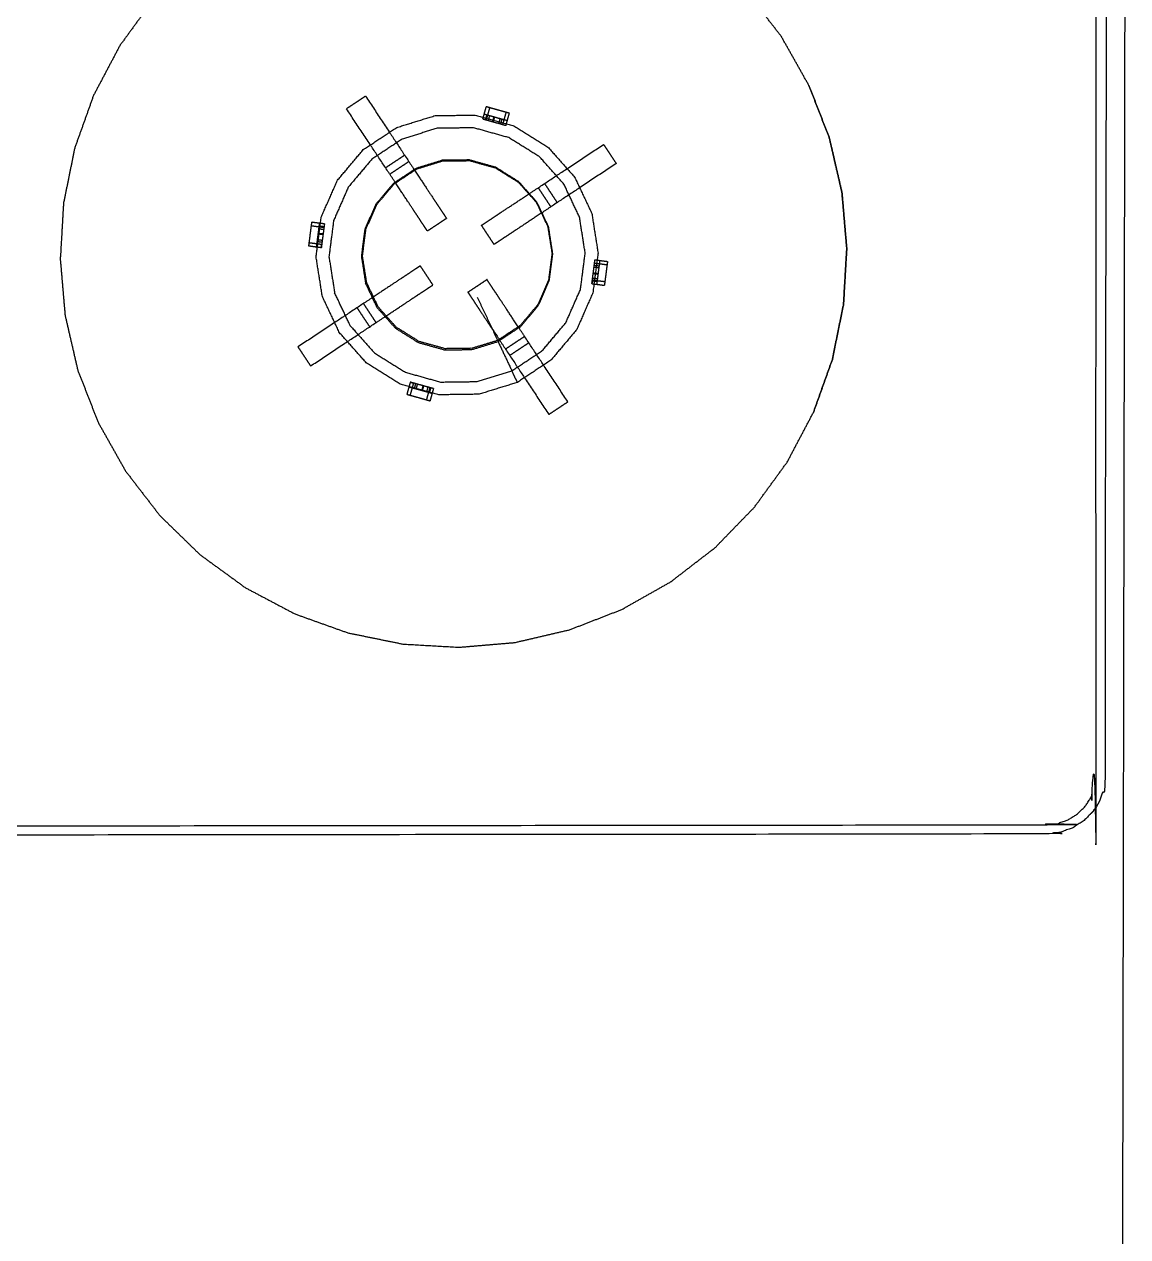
# Model space of a CAD drawing. Header units: millimetres. Extents: x 3429 to 24139, y -631 to 9878.
# Drawn here: x 8327.2 to 8387.1, y 3593.1 to 3658.8 of the extents above; entities that cross this region are included whole.
import ezdxf

# ---------------------------------------------------------------- set-up
doc = ezdxf.new("R2010")
doc.units = ezdxf.units.MM
for name, color, linetype, lineweight in [('multid_gorunus_3', 23, 'Continuous', 13), ('multid_gorunus_4', 15, 'Continuous', 9), ('multid_gorunus_5', 193, 'Continuous', 5), ('multid_gorunus_6', 54, 'Continuous', 0)]:
    doc.layers.add(name, color=color, linetype=linetype, lineweight=lineweight)

# ---------------------------------------------------------------- blocks, each defined once
blk = doc.blocks.new('grup-2')
at = {"layer": 'multid_gorunus_3', "lineweight": -3}
for points in [[(2177.441, 6078.846), (2177.753, 6078.882), (2178.066, 6078.918), (2178.353, 6079.02), (2178.641, 6079.123), (2178.895, 6079.284), (2179.148, 6079.445), (2179.36, 6079.656), (2179.572, 6079.868), (2179.733, 6080.121), (2179.895, 6080.374), (2179.998, 6080.661), (2180.101, 6080.949), (2180.138, 6081.261), (2180.174, 6081.574), (2179.908, 6143.349), (2179.96, 6195.118), (2179.924, 6195.431), (2179.889, 6195.744), (2179.786, 6196.031), (2179.684, 6196.318), (2179.523, 6196.572), (2179.361, 6196.826), (2179.15, 6197.038), (2178.939, 6197.249), (2178.685, 6197.411), (2178.432, 6197.573), (2178.145, 6197.676), (2177.858, 6197.779), (2177.545, 6197.815), (2177.233, 6197.852), (2142.963, 6197.886), (2108.694, 6197.92), (2108.381, 6197.885), (2108.068, 6197.849), (2107.781, 6197.746), (2107.494, 6197.644), (2107.24, 6197.483), (2106.986, 6197.322), (2106.774, 6197.11), (2106.563, 6196.899), (2106.401, 6196.646), (2106.24, 6196.392), (2106.136, 6196.105), (2106.033, 6195.818), (2105.997, 6195.505), (2105.96, 6195.193), (2106.246, 6153.417), (2106.174, 6081.648), (2106.21, 6081.335), (2106.246, 6081.023), (2106.348, 6080.735), (2106.451, 6080.448), (2106.612, 6080.194), (2106.773, 6079.941), (2106.984, 6079.729), (2107.196, 6079.517), (2107.449, 6079.355), (2107.702, 6079.194), (2107.989, 6079.091), (2108.277, 6078.988), (2108.589, 6078.951), (2108.902, 6078.915), (2143.171, 6078.88), (2177.441, 6078.846)], [(2177.441, 6078.846), (2177.753, 6078.882), (2178.066, 6078.918), (2178.353, 6079.02), (2178.641, 6079.123), (2178.895, 6079.284), (2179.148, 6079.445), (2179.36, 6079.656), (2179.572, 6079.868), (2179.733, 6080.121), (2179.895, 6080.374), (2179.998, 6080.661), (2180.101, 6080.949), (2180.138, 6081.261), (2180.174, 6081.574), (2179.908, 6143.349), (2179.96, 6195.118), (2179.924, 6195.431), (2179.889, 6195.744), (2179.786, 6196.031), (2179.684, 6196.318), (2179.523, 6196.572), (2179.361, 6196.826), (2179.15, 6197.038), (2178.939, 6197.249), (2178.685, 6197.411), (2178.432, 6197.573), (2178.145, 6197.676), (2177.858, 6197.779), (2177.545, 6197.815), (2177.233, 6197.852), (2142.963, 6197.886), (2108.694, 6197.92), (2108.381, 6197.885), (2108.068, 6197.849), (2107.781, 6197.746), (2107.494, 6197.644), (2107.24, 6197.483), (2106.986, 6197.322), (2106.774, 6197.11), (2106.563, 6196.899), (2106.401, 6196.646), (2106.24, 6196.392), (2106.136, 6196.105), (2106.033, 6195.818), (2105.997, 6195.505), (2105.96, 6195.193), (2106.246, 6153.417), (2106.174, 6081.648), (2106.21, 6081.335), (2106.246, 6081.023), (2106.348, 6080.735), (2106.451, 6080.448), (2106.612, 6080.194), (2106.773, 6079.941), (2106.984, 6079.729), (2107.196, 6079.517), (2107.449, 6079.355), (2107.702, 6079.194), (2107.989, 6079.091), (2108.277, 6078.988), (2108.589, 6078.951), (2108.902, 6078.915), (2143.171, 6078.88), (2177.441, 6078.846)], [(2178.182, 6078.431), (2177.812, 6078.388), (2177.442, 6078.346), (2143.171, 6078.38), (2108.899, 6078.415), (2108.529, 6078.458), (2108.16, 6078.501), (2107.82, 6078.623), (2107.481, 6078.745), (2107.181, 6078.936), (2106.881, 6079.127), (2106.632, 6079.377), (2106.382, 6079.627), (2106.191, 6079.927), (2106.001, 6080.227), (2105.88, 6080.567), (2105.759, 6080.907), (2105.716, 6081.277), (2105.674, 6081.647), (2105.746, 6153.418), (2105.46, 6195.195), (2105.503, 6195.565), (2105.546, 6195.935), (2105.668, 6196.274), (2105.79, 6196.614), (2105.981, 6196.913), (2106.172, 6197.213), (2106.422, 6197.463), (2106.673, 6197.713), (2106.973, 6197.903), (2107.273, 6198.093), (2107.612, 6198.215), (2107.952, 6198.336), (2108.322, 6198.378), (2108.692, 6198.42), (2142.964, 6198.386), (2177.235, 6198.352), (2177.605, 6198.309), (2177.975, 6198.266), (2178.314, 6198.144), (2178.654, 6198.022), (2178.953, 6197.831), (2179.253, 6197.64), (2179.503, 6197.39), (2179.753, 6197.139), (2179.943, 6196.839), (2180.133, 6196.539), (2180.255, 6196.2), (2180.376, 6195.86), (2180.418, 6195.49), (2180.46, 6195.12), (2180.408, 6143.348), (2180.674, 6081.571), (2180.631, 6081.201), (2180.588, 6080.832), (2180.466, 6080.492), (2180.344, 6080.153), (2180.153, 6079.853), (2179.962, 6079.553), (2179.712, 6079.304), (2179.462, 6079.054), (2179.162, 6078.863), (2178.862, 6078.673), (2178.522, 6078.552), (2178.182, 6078.431)], [(2178.182, 6078.431), (2177.812, 6078.388), (2177.442, 6078.346), (2143.171, 6078.38), (2108.899, 6078.415), (2108.529, 6078.458), (2108.16, 6078.501), (2107.82, 6078.623), (2107.481, 6078.745), (2107.181, 6078.936), (2106.881, 6079.127), (2106.632, 6079.377), (2106.382, 6079.627), (2106.191, 6079.927), (2106.001, 6080.227), (2105.88, 6080.567), (2105.759, 6080.907), (2105.716, 6081.277), (2105.674, 6081.647), (2105.746, 6153.418), (2105.46, 6195.195), (2105.503, 6195.565), (2105.546, 6195.935), (2105.668, 6196.274), (2105.79, 6196.614), (2105.981, 6196.913), (2106.172, 6197.213), (2106.422, 6197.463), (2106.673, 6197.713), (2106.973, 6197.903), (2107.273, 6198.093), (2107.612, 6198.215), (2107.952, 6198.336), (2108.322, 6198.378), (2108.692, 6198.42), (2142.964, 6198.386), (2177.235, 6198.352), (2177.605, 6198.309), (2177.975, 6198.266), (2178.314, 6198.144), (2178.654, 6198.022), (2178.953, 6197.831), (2179.253, 6197.64), (2179.503, 6197.39), (2179.753, 6197.139), (2179.943, 6196.839), (2180.133, 6196.539), (2180.255, 6196.2), (2180.376, 6195.86), (2180.418, 6195.49), (2180.46, 6195.12), (2180.408, 6143.348), (2180.674, 6081.571), (2180.631, 6081.201), (2180.588, 6080.832), (2180.466, 6080.492), (2180.344, 6080.153), (2180.153, 6079.853), (2179.962, 6079.553), (2179.712, 6079.304), (2179.462, 6079.054), (2179.162, 6078.863), (2178.862, 6078.673), (2178.522, 6078.552), (2178.182, 6078.431)]]:
    blk.add_open_spline(points, degree=2, knots=[-16, -16, -16, -15, -15, -14, -14, -13, -13, -12, -12, -11, -11, -10, -10, -9, -9, -8, -8, -7, -7, -6, -6, -5, -5, -4, -4, -3, -3, -2, -2, -1, -1, 0, 0, 1, 1, 2, 2, 3, 3, 4, 4, 5, 5, 6, 6, 7, 7, 8, 8, 9, 9, 10, 10, 11, 11, 12, 12, 13, 13, 14, 14, 15, 15, 16, 16, 16], dxfattribs=at)
at = {"layer": 'multid_gorunus_4', "lineweight": -3}
blk.add_lwpolyline([(2104.486, 6217.191), (2105.059, 5896.203)], dxfattribs=at)
for points, knots in [([(2129.763, 6127.952), (2129.763, 6127.952), (2129.763, 6127.953), (2131.108, 6128.664), (2132.453, 6129.375), (2133.885, 6129.886), (2135.318, 6130.398), (2136.808, 6130.702), (2138.299, 6131.005), (2139.818, 6131.092), (2141.337, 6131.18), (2142.852, 6131.051), (2144.368, 6130.922), (2145.85, 6130.578), (2147.332, 6130.234), (2148.75, 6129.683), (2150.168, 6129.133), (2151.493, 6128.385), (2152.817, 6127.637), (2154.023, 6126.709), (2155.229, 6125.782), (2156.289, 6124.691), (2157.349, 6123.6), (2158.245, 6122.371), (2159.14, 6121.141), (2159.85, 6119.795), (2160.561, 6118.45), (2161.073, 6117.018), (2161.586, 6115.586), (2161.888, 6114.095), (2162.191, 6112.604), (2162.279, 6111.085), (2162.367, 6109.567), (2162.238, 6108.051), (2162.108, 6106.535), (2161.765, 6105.053), (2161.422, 6103.571), (2160.87, 6102.154), (2160.318, 6100.736), (2159.572, 6099.411), (2158.825, 6098.085), (2157.896, 6096.88), (2156.968, 6095.675), (2155.878, 6094.614), (2154.788, 6093.553), (2153.557, 6092.658), (2152.327, 6091.764), (2150.982, 6091.053), (2149.637, 6090.342), (2148.205, 6089.83), (2146.772, 6089.319), (2145.281, 6089.015), (2143.791, 6088.711), (2142.272, 6088.624), (2140.753, 6088.537), (2139.238, 6088.666), (2137.722, 6088.794), (2136.24, 6089.139), (2134.758, 6089.483), (2133.34, 6090.033), (2131.922, 6090.584), (2130.597, 6091.332), (2129.273, 6092.079), (2128.067, 6093.007), (2126.861, 6093.935), (2125.801, 6095.026), (2124.74, 6096.116), (2123.845, 6097.346), (2122.95, 6098.576), (2122.24, 6099.921), (2121.529, 6101.266), (2121.017, 6102.699), (2120.504, 6104.131), (2120.202, 6105.622), (2119.899, 6107.113), (2119.811, 6108.631), (2119.723, 6110.15), (2119.852, 6111.666), (2119.982, 6113.181), (2120.325, 6114.663), (2120.668, 6116.145), (2121.22, 6117.563), (2121.772, 6118.981), (2122.518, 6120.306), (2123.265, 6121.631), (2124.194, 6122.836), (2125.122, 6124.041), (2126.212, 6125.102), (2127.302, 6126.164), (2128.533, 6127.058), (2129.763, 6127.953)], [7.999876, 7.999876, 7.999876, 8, 8, 9, 9, 10, 10, 11, 11, 12, 12, 13, 13, 14, 14, 15, 15, 16, 16, 17, 17, 18, 18, 19, 19, 20, 20, 21, 21, 22, 22, 23, 23, 24, 24, 25, 25, 26, 26, 27, 27, 28, 28, 29, 29, 30, 30, 31, 31, 32, 32, 33, 33, 34, 34, 35, 35, 36, 36, 37, 37, 38, 38, 39, 39, 40, 40, 41, 41, 42, 42, 43, 43, 44, 44, 45, 45, 46, 46, 47, 47, 48, 48, 49, 49, 50, 50, 51, 51, 52, 52, 52]), ([(2129.763, 6127.952), (2129.763, 6127.952), (2129.763, 6127.953), (2131.108, 6128.664), (2132.453, 6129.375), (2133.885, 6129.886), (2135.318, 6130.398), (2136.808, 6130.702), (2138.299, 6131.005), (2139.818, 6131.092), (2141.337, 6131.18), (2142.852, 6131.051), (2144.368, 6130.922), (2145.85, 6130.578), (2147.332, 6130.234), (2148.75, 6129.683), (2150.168, 6129.133), (2151.493, 6128.385), (2152.817, 6127.637), (2154.023, 6126.709), (2155.229, 6125.782), (2156.289, 6124.691), (2157.349, 6123.6), (2158.245, 6122.371), (2159.14, 6121.141), (2159.85, 6119.795), (2160.561, 6118.45), (2161.073, 6117.018), (2161.586, 6115.586), (2161.888, 6114.095), (2162.191, 6112.604), (2162.279, 6111.085), (2162.367, 6109.567), (2162.238, 6108.051), (2162.108, 6106.535), (2161.765, 6105.053), (2161.422, 6103.571), (2160.87, 6102.154), (2160.318, 6100.736), (2159.572, 6099.411), (2158.825, 6098.085), (2157.896, 6096.88), (2156.968, 6095.675), (2155.878, 6094.614), (2154.788, 6093.553), (2153.557, 6092.658), (2152.327, 6091.764), (2150.982, 6091.053), (2149.637, 6090.342), (2148.205, 6089.83), (2146.772, 6089.319), (2145.281, 6089.015), (2143.791, 6088.711), (2142.272, 6088.624), (2140.753, 6088.537), (2139.238, 6088.666), (2137.722, 6088.794), (2136.24, 6089.139), (2134.758, 6089.483), (2133.34, 6090.033), (2131.922, 6090.584), (2130.597, 6091.332), (2129.273, 6092.079), (2128.067, 6093.007), (2126.861, 6093.935), (2125.801, 6095.026), (2124.74, 6096.116), (2123.845, 6097.346), (2122.95, 6098.576), (2122.24, 6099.921), (2121.529, 6101.266), (2121.017, 6102.699), (2120.504, 6104.131), (2120.202, 6105.622), (2119.899, 6107.113), (2119.811, 6108.631), (2119.723, 6110.15), (2119.852, 6111.666), (2119.982, 6113.181), (2120.325, 6114.663), (2120.668, 6116.145), (2121.22, 6117.563), (2121.772, 6118.981), (2122.518, 6120.306), (2123.265, 6121.631), (2124.194, 6122.836), (2125.122, 6124.041), (2126.212, 6125.102), (2127.302, 6126.164), (2128.533, 6127.058), (2129.763, 6127.953)], [7.999876, 7.999876, 7.999876, 8, 8, 9, 9, 10, 10, 11, 11, 12, 12, 13, 13, 14, 14, 15, 15, 16, 16, 17, 17, 18, 18, 19, 19, 20, 20, 21, 21, 22, 22, 23, 23, 24, 24, 25, 25, 26, 26, 27, 27, 28, 28, 29, 29, 30, 30, 31, 31, 32, 32, 33, 33, 34, 34, 35, 35, 36, 36, 37, 37, 38, 38, 39, 39, 40, 40, 41, 41, 42, 42, 43, 43, 44, 44, 45, 45, 46, 46, 47, 47, 48, 48, 49, 49, 50, 50, 51, 51, 52, 52, 52]), ([(2121.772, 6118.981), (2121.22, 6117.563), (2120.668, 6116.145), (2120.325, 6114.663), (2119.982, 6113.181), (2119.852, 6111.666), (2119.723, 6110.15), (2119.811, 6108.631), (2119.899, 6107.113), (2120.202, 6105.622), (2120.504, 6104.131), (2121.017, 6102.699), (2121.529, 6101.266)], [61, 61, 61, 62, 62, 63, 63, 64, 64, 65, 65, 66, 66, 67, 67, 67]), ([(2121.772, 6118.981), (2121.22, 6117.563), (2120.668, 6116.145), (2120.325, 6114.663), (2119.982, 6113.181), (2119.852, 6111.666), (2119.723, 6110.15), (2119.811, 6108.631), (2119.899, 6107.113), (2120.202, 6105.622), (2120.504, 6104.131), (2121.017, 6102.699), (2121.529, 6101.266)], [61, 61, 61, 62, 62, 63, 63, 64, 64, 65, 65, 66, 66, 67, 67, 67])]:
    blk.add_open_spline(points, degree=2, knots=knots, dxfattribs=at)
at = {"layer": 'multid_gorunus_5', "lineweight": -3}
for points, knots in [([(2145.816, 6118.411), (2145.171, 6117.437), (2144.527, 6116.463), (2143.997, 6115.663), (2143.468, 6114.864), (2143.199, 6114.459), (2142.931, 6114.054), (2142.703, 6113.709), (2142.475, 6113.364), (2142.287, 6113.081), (2142.099, 6112.797), (2141.953, 6112.576), (2141.806, 6112.355), (2141.701, 6112.196), (2141.596, 6112.038), (2141.533, 6111.943), (2141.47, 6111.847), (2141.449, 6111.816), (2141.428, 6111.784)], [8, 8, 8, 9, 9, 10, 10, 11, 11, 12, 12, 13, 13, 14, 14, 15, 15, 16, 16, 17, 17, 17]), ([(2145.816, 6118.411), (2145.171, 6117.437), (2144.527, 6116.463), (2143.997, 6115.663), (2143.468, 6114.864), (2143.199, 6114.459), (2142.931, 6114.054), (2142.703, 6113.709), (2142.475, 6113.364), (2142.287, 6113.081), (2142.099, 6112.797), (2141.953, 6112.576), (2141.806, 6112.355), (2141.701, 6112.196), (2141.596, 6112.038), (2141.533, 6111.943), (2141.47, 6111.847), (2141.449, 6111.816), (2141.428, 6111.784)], [8, 8, 8, 9, 9, 10, 10, 11, 11, 12, 12, 13, 13, 14, 14, 15, 15, 16, 16, 17, 17, 17]), ([(2146.851, 6117.726), (2146.592, 6117.897), (2146.333, 6118.068), (2146.075, 6118.239), (2145.816, 6118.411)], [0, 0, 0, 1, 1, 2, 2, 2]), ([(2146.851, 6117.726), (2146.592, 6117.897), (2146.333, 6118.068), (2146.075, 6118.239), (2145.816, 6118.411)], [0, 0, 0, 1, 1, 2, 2, 2]), ([(2138.014, 6117.48), (2138.156, 6117.52), (2138.299, 6117.56), (2138.517, 6117.621), (2138.735, 6117.681), (2138.926, 6117.735), (2139.118, 6117.788), (2139.194, 6117.809), (2139.269, 6117.83)], [25, 25, 25, 26, 26, 27, 27, 28, 28, 29, 29, 29]), ([(2138.014, 6117.48), (2138.156, 6117.52), (2138.299, 6117.56), (2138.517, 6117.621), (2138.735, 6117.681), (2138.926, 6117.735), (2139.118, 6117.788), (2139.194, 6117.809), (2139.269, 6117.83)], [25, 25, 25, 26, 26, 27, 27, 28, 28, 29, 29, 29]), ([(2139.453, 6117.172), (2139.377, 6117.151), (2139.302, 6117.129), (2139.11, 6117.076), (2138.918, 6117.023), (2138.7, 6116.962), (2138.482, 6116.901), (2138.34, 6116.861), (2138.198, 6116.822), (2138.163, 6116.947), (2138.128, 6117.073), (2138.071, 6117.277), (2138.014, 6117.48)], [-2, -2, -2, -1, -1, 0, 0, 1, 1, 2, 2, 3, 3, 4, 4, 4]), ([(2139.453, 6117.172), (2139.377, 6117.151), (2139.302, 6117.129), (2139.11, 6117.076), (2138.918, 6117.023), (2138.7, 6116.962), (2138.482, 6116.901), (2138.34, 6116.861), (2138.198, 6116.822), (2138.163, 6116.947), (2138.128, 6117.073), (2138.071, 6117.277), (2138.014, 6117.48)], [-2, -2, -2, -1, -1, 0, 0, 1, 1, 2, 2, 3, 3, 4, 4, 4]), ([(2138.199, 6117.532), (2138.256, 6117.328), (2138.312, 6117.124), (2138.347, 6116.999), (2138.382, 6116.873)], [34, 34, 34, 35, 35, 36, 36, 36]), ([(2138.199, 6117.532), (2138.256, 6117.328), (2138.312, 6117.124), (2138.347, 6116.999), (2138.382, 6116.873)], [34, 34, 34, 35, 35, 36, 36, 36]), ([(2139.257, 6117.117), (2139.222, 6117.242), (2139.187, 6117.368), (2139.13, 6117.572), (2139.073, 6117.776)], [0, 0, 0, 1, 1, 2, 2, 2]), ([(2139.257, 6117.117), (2139.222, 6117.242), (2139.187, 6117.368), (2139.13, 6117.572), (2139.073, 6117.776)], [0, 0, 0, 1, 1, 2, 2, 2]), ([(2139.453, 6117.172), (2139.418, 6117.297), (2139.383, 6117.423), (2139.326, 6117.627), (2139.269, 6117.83)], [0, 0, 0, 1, 1, 2, 2, 2]), ([(2139.453, 6117.172), (2139.418, 6117.297), (2139.383, 6117.423), (2139.326, 6117.627), (2139.269, 6117.83)], [0, 0, 0, 1, 1, 2, 2, 2]), ([(2142.463, 6111.099), (2142.484, 6111.131), (2142.505, 6111.163), (2142.568, 6111.258), (2142.631, 6111.353), (2142.736, 6111.511), (2142.841, 6111.67), (2142.987, 6111.891), (2143.134, 6112.112), (2143.321, 6112.396), (2143.509, 6112.679), (2143.737, 6113.024), (2143.966, 6113.369), (2144.234, 6113.774), (2144.502, 6114.179), (2145.032, 6114.978), (2145.561, 6115.778), (2146.206, 6116.752), (2146.851, 6117.726)], [2, 2, 2, 3, 3, 4, 4, 5, 5, 6, 6, 7, 7, 8, 8, 9, 9, 10, 10, 11, 11, 11]), ([(2142.463, 6111.099), (2142.484, 6111.131), (2142.505, 6111.163), (2142.568, 6111.258), (2142.631, 6111.353), (2142.736, 6111.511), (2142.841, 6111.67), (2142.987, 6111.891), (2143.134, 6112.112), (2143.321, 6112.396), (2143.509, 6112.679), (2143.737, 6113.024), (2143.966, 6113.369), (2144.234, 6113.774), (2144.502, 6114.179), (2145.032, 6114.978), (2145.561, 6115.778), (2146.206, 6116.752), (2146.851, 6117.726)], [2, 2, 2, 3, 3, 4, 4, 5, 5, 6, 6, 7, 7, 8, 8, 9, 9, 10, 10, 11, 11, 11]), ([(2138.128, 6117.073), (2138.27, 6117.112), (2138.412, 6117.152), (2138.63, 6117.213), (2138.848, 6117.274), (2139.04, 6117.327), (2139.232, 6117.38), (2139.307, 6117.402), (2139.383, 6117.423)], [0, 0, 0, 1, 1, 2, 2, 3, 3, 4, 4, 4]), ([(2138.128, 6117.073), (2138.27, 6117.112), (2138.412, 6117.152), (2138.63, 6117.213), (2138.848, 6117.274), (2139.04, 6117.327), (2139.232, 6117.38), (2139.307, 6117.402), (2139.383, 6117.423)], [0, 0, 0, 1, 1, 2, 2, 3, 3, 4, 4, 4]), ([(2132.907, 6115.79), (2132.735, 6115.531), (2132.564, 6115.272), (2132.393, 6115.014), (2132.222, 6114.755)], [0, 0, 0, 1, 1, 2, 2, 2]), ([(2132.907, 6115.79), (2132.735, 6115.531), (2132.564, 6115.272), (2132.393, 6115.014), (2132.222, 6114.755)], [0, 0, 0, 1, 1, 2, 2, 2]), ([(2139.533, 6111.402), (2139.502, 6111.423), (2139.47, 6111.444), (2139.375, 6111.507), (2139.279, 6111.57), (2139.121, 6111.675), (2138.962, 6111.78), (2138.741, 6111.926), (2138.52, 6112.073), (2138.237, 6112.26), (2137.953, 6112.448), (2137.609, 6112.676), (2137.264, 6112.904), (2136.859, 6113.173), (2136.453, 6113.441), (2135.654, 6113.971), (2134.854, 6114.5), (2133.88, 6115.145), (2132.907, 6115.79)], [2, 2, 2, 3, 3, 4, 4, 5, 5, 6, 6, 7, 7, 8, 8, 9, 9, 10, 10, 11, 11, 11]), ([(2139.533, 6111.402), (2139.502, 6111.423), (2139.47, 6111.444), (2139.375, 6111.507), (2139.279, 6111.57), (2139.121, 6111.675), (2138.962, 6111.78), (2138.741, 6111.926), (2138.52, 6112.073), (2138.237, 6112.26), (2137.953, 6112.448), (2137.609, 6112.676), (2137.264, 6112.904), (2136.859, 6113.173), (2136.453, 6113.441), (2135.654, 6113.971), (2134.854, 6114.5), (2133.88, 6115.145), (2132.907, 6115.79)], [2, 2, 2, 3, 3, 4, 4, 5, 5, 6, 6, 7, 7, 8, 8, 9, 9, 10, 10, 11, 11, 11]), ([(2144.502, 6114.179), (2144.244, 6114.35), (2143.985, 6114.521), (2143.726, 6114.693), (2143.468, 6114.864)], [0, 0, 0, 1, 1, 2, 2, 2]), ([(2144.502, 6114.179), (2144.244, 6114.35), (2143.985, 6114.521), (2143.726, 6114.693), (2143.468, 6114.864)], [0, 0, 0, 1, 1, 2, 2, 2]), ([(2144.731, 6114.525), (2144.473, 6114.696), (2144.214, 6114.867), (2143.955, 6115.039), (2143.697, 6115.21)], [0, 0, 0, 1, 1, 2, 2, 2]), ([(2144.731, 6114.525), (2144.473, 6114.696), (2144.214, 6114.867), (2143.955, 6115.039), (2143.697, 6115.21)], [0, 0, 0, 1, 1, 2, 2, 2]), ([(2132.222, 6114.755), (2133.196, 6114.11), (2134.169, 6113.465), (2134.969, 6112.936), (2135.768, 6112.407), (2136.174, 6112.138), (2136.579, 6111.87), (2136.924, 6111.642), (2137.268, 6111.413), (2137.552, 6111.226), (2137.835, 6111.038), (2138.056, 6110.892), (2138.278, 6110.745), (2138.436, 6110.64), (2138.594, 6110.535), (2138.69, 6110.472), (2138.785, 6110.409), (2138.817, 6110.388), (2138.848, 6110.367)], [8, 8, 8, 9, 9, 10, 10, 11, 11, 12, 12, 13, 13, 14, 14, 15, 15, 16, 16, 17, 17, 17]), ([(2132.222, 6114.755), (2133.196, 6114.11), (2134.169, 6113.465), (2134.969, 6112.936), (2135.768, 6112.407), (2136.174, 6112.138), (2136.579, 6111.87), (2136.924, 6111.642), (2137.268, 6111.413), (2137.552, 6111.226), (2137.835, 6111.038), (2138.056, 6110.892), (2138.278, 6110.745), (2138.436, 6110.64), (2138.594, 6110.535), (2138.69, 6110.472), (2138.785, 6110.409), (2138.817, 6110.388), (2138.848, 6110.367)], [8, 8, 8, 9, 9, 10, 10, 11, 11, 12, 12, 13, 13, 14, 14, 15, 15, 16, 16, 17, 17, 17]), ([(2136.108, 6113.67), (2135.936, 6113.411), (2135.765, 6113.153), (2135.594, 6112.894), (2135.423, 6112.636)], [0, 0, 0, 1, 1, 2, 2, 2]), ([(2136.108, 6113.67), (2135.936, 6113.411), (2135.765, 6113.153), (2135.594, 6112.894), (2135.423, 6112.636)], [0, 0, 0, 1, 1, 2, 2, 2]), ([(2136.453, 6113.441), (2136.282, 6113.182), (2136.111, 6112.924), (2135.94, 6112.665), (2135.768, 6112.407)], [0, 0, 0, 1, 1, 2, 2, 2]), ([(2136.453, 6113.441), (2136.282, 6113.182), (2136.111, 6112.924), (2135.94, 6112.665), (2135.768, 6112.407)], [0, 0, 0, 1, 1, 2, 2, 2]), ([(2142.463, 6111.099), (2142.204, 6111.27), (2141.946, 6111.441), (2141.687, 6111.613), (2141.428, 6111.784)], [0, 0, 0, 1, 1, 2, 2, 2]), ([(2142.463, 6111.099), (2142.204, 6111.27), (2141.946, 6111.441), (2141.687, 6111.613), (2141.428, 6111.784)], [0, 0, 0, 1, 1, 2, 2, 2]), ([(2148.045, 6111.482), (2148.174, 6111.499), (2148.304, 6111.516), (2148.513, 6111.543), (2148.723, 6111.57)], [0, 0, 0, 1, 1, 2, 2, 2]), ([(2148.045, 6111.482), (2148.174, 6111.499), (2148.304, 6111.516), (2148.513, 6111.543), (2148.723, 6111.57)], [0, 0, 0, 1, 1, 2, 2, 2]), ([(2148.891, 6110.278), (2148.872, 6110.425), (2148.853, 6110.571), (2148.824, 6110.796), (2148.795, 6111.02), (2148.769, 6111.217), (2148.744, 6111.415), (2148.733, 6111.493), (2148.723, 6111.57)], [25, 25, 25, 26, 26, 27, 27, 28, 28, 29, 29, 29]), ([(2148.891, 6110.278), (2148.872, 6110.425), (2148.853, 6110.571), (2148.824, 6110.796), (2148.795, 6111.02), (2148.769, 6111.217), (2148.744, 6111.415), (2148.733, 6111.493), (2148.723, 6111.57)], [25, 25, 25, 26, 26, 27, 27, 28, 28, 29, 29, 29]), ([(2139.533, 6111.402), (2139.362, 6111.143), (2139.191, 6110.884), (2139.02, 6110.626), (2138.848, 6110.367)], [0, 0, 0, 1, 1, 2, 2, 2]), ([(2139.533, 6111.402), (2139.362, 6111.143), (2139.191, 6110.884), (2139.02, 6110.626), (2138.848, 6110.367)], [0, 0, 0, 1, 1, 2, 2, 2]), ([(2148.045, 6111.482), (2148.055, 6111.404), (2148.065, 6111.326), (2148.091, 6111.129), (2148.117, 6110.932), (2148.146, 6110.707), (2148.175, 6110.483), (2148.194, 6110.337), (2148.213, 6110.19), (2148.342, 6110.207), (2148.472, 6110.224), (2148.681, 6110.251), (2148.891, 6110.278)], [-2, -2, -2, -1, -1, 0, 0, 1, 1, 2, 2, 3, 3, 4, 4, 4]), ([(2148.045, 6111.482), (2148.055, 6111.404), (2148.065, 6111.326), (2148.091, 6111.129), (2148.117, 6110.932), (2148.146, 6110.707), (2148.175, 6110.483), (2148.194, 6110.337), (2148.213, 6110.19), (2148.342, 6110.207), (2148.472, 6110.224), (2148.681, 6110.251), (2148.891, 6110.278)], [-2, -2, -2, -1, -1, 0, 0, 1, 1, 2, 2, 3, 3, 4, 4, 4]), ([(2148.071, 6111.28), (2148.201, 6111.297), (2148.33, 6111.314), (2148.54, 6111.341), (2148.75, 6111.368)], [0, 0, 0, 1, 1, 2, 2, 2]), ([(2148.071, 6111.28), (2148.201, 6111.297), (2148.33, 6111.314), (2148.54, 6111.341), (2148.75, 6111.368)], [0, 0, 0, 1, 1, 2, 2, 2]), ([(2148.472, 6110.224), (2148.452, 6110.37), (2148.433, 6110.517), (2148.404, 6110.741), (2148.375, 6110.965), (2148.349, 6111.163), (2148.324, 6111.36), (2148.314, 6111.438), (2148.304, 6111.516)], [0, 0, 0, 1, 1, 2, 2, 3, 3, 4, 4, 4]), ([(2148.472, 6110.224), (2148.452, 6110.37), (2148.433, 6110.517), (2148.404, 6110.741), (2148.375, 6110.965), (2148.349, 6111.163), (2148.324, 6111.36), (2148.314, 6111.438), (2148.304, 6111.516)], [0, 0, 0, 1, 1, 2, 2, 3, 3, 4, 4, 4]), ([(2148.866, 6110.468), (2148.657, 6110.441), (2148.447, 6110.414), (2148.318, 6110.397), (2148.188, 6110.38)], [34, 34, 34, 35, 35, 36, 36, 36]), ([(2148.866, 6110.468), (2148.657, 6110.441), (2148.447, 6110.414), (2148.318, 6110.397), (2148.188, 6110.38)], [34, 34, 34, 35, 35, 36, 36, 36]), ([(2133.501, 6108.554), (2133.511, 6108.477), (2133.521, 6108.4), (2133.531, 6108.322), (2133.541, 6108.244), (2133.531, 6108.322), (2133.521, 6108.4), (2133.496, 6108.597), (2133.47, 6108.794), (2133.441, 6109.019), (2133.412, 6109.243), (2133.393, 6109.39), (2133.373, 6109.536), (2133.244, 6109.519), (2133.115, 6109.502), (2132.905, 6109.475), (2132.695, 6109.448)], [-3.392285, -3.392285, -3.392285, -3, -3, -2, -2, -1, -1, 0, 0, 1, 1, 2, 2, 3, 3, 4, 4, 4]), ([(2133.501, 6108.554), (2133.511, 6108.477), (2133.521, 6108.4), (2133.531, 6108.322), (2133.541, 6108.244), (2133.531, 6108.322), (2133.521, 6108.4), (2133.496, 6108.597), (2133.47, 6108.794), (2133.441, 6109.019), (2133.412, 6109.243), (2133.393, 6109.39), (2133.373, 6109.536), (2133.244, 6109.519), (2133.115, 6109.502), (2132.905, 6109.475), (2132.695, 6109.448)], [-3.392285, -3.392285, -3.392285, -3, -3, -2, -2, -1, -1, 0, 0, 1, 1, 2, 2, 3, 3, 4, 4, 4]), ([(2132.695, 6109.448), (2132.714, 6109.301), (2132.733, 6109.155), (2132.763, 6108.931), (2132.792, 6108.706), (2132.817, 6108.509), (2132.843, 6108.312), (2132.853, 6108.234), (2132.863, 6108.156)], [25, 25, 25, 26, 26, 27, 27, 28, 28, 29, 29, 29]), ([(2132.695, 6109.448), (2132.714, 6109.301), (2132.733, 6109.155), (2132.763, 6108.931), (2132.792, 6108.706), (2132.817, 6108.509), (2132.843, 6108.312), (2132.853, 6108.234), (2132.863, 6108.156)], [25, 25, 25, 26, 26, 27, 27, 28, 28, 29, 29, 29]), ([(2132.72, 6109.258), (2132.93, 6109.285), (2133.14, 6109.313), (2133.269, 6109.329), (2133.398, 6109.346)], [34, 34, 34, 35, 35, 36, 36, 36]), ([(2132.72, 6109.258), (2132.93, 6109.285), (2133.14, 6109.313), (2133.269, 6109.329), (2133.398, 6109.346)], [34, 34, 34, 35, 35, 36, 36, 36]), ([(2133.115, 6109.502), (2133.134, 6109.356), (2133.153, 6109.21), (2133.182, 6108.985), (2133.211, 6108.761), (2133.237, 6108.563), (2133.263, 6108.366), (2133.273, 6108.288), (2133.283, 6108.21)], [0, 0, 0, 1, 1, 2, 2, 3, 3, 4, 4, 4]), ([(2133.115, 6109.502), (2133.134, 6109.356), (2133.153, 6109.21), (2133.182, 6108.985), (2133.211, 6108.761), (2133.237, 6108.563), (2133.263, 6108.366), (2133.273, 6108.288), (2133.283, 6108.21)], [0, 0, 0, 1, 1, 2, 2, 3, 3, 4, 4, 4]), ([(2142.851, 6109.205), (2142.679, 6108.947), (2142.508, 6108.688), (2142.337, 6108.429), (2142.166, 6108.171)], [0, 0, 0, 1, 1, 2, 2, 2]), ([(2142.851, 6109.205), (2142.679, 6108.947), (2142.508, 6108.688), (2142.337, 6108.429), (2142.166, 6108.171)], [0, 0, 0, 1, 1, 2, 2, 2]), ([(2142.851, 6109.205), (2142.882, 6109.184), (2142.914, 6109.163), (2143.009, 6109.1), (2143.105, 6109.037), (2143.263, 6108.932), (2143.421, 6108.827), (2143.643, 6108.681), (2143.864, 6108.534), (2144.147, 6108.347), (2144.431, 6108.159), (2144.775, 6107.931), (2145.12, 6107.702), (2145.525, 6107.434), (2145.93, 6107.166), (2146.73, 6106.636), (2147.53, 6106.107), (2148.503, 6105.462), (2149.477, 6104.817)], [2, 2, 2, 3, 3, 4, 4, 5, 5, 6, 6, 7, 7, 8, 8, 9, 9, 10, 10, 11, 11, 11]), ([(2142.851, 6109.205), (2142.882, 6109.184), (2142.914, 6109.163), (2143.009, 6109.1), (2143.105, 6109.037), (2143.263, 6108.932), (2143.421, 6108.827), (2143.643, 6108.681), (2143.864, 6108.534), (2144.147, 6108.347), (2144.431, 6108.159), (2144.775, 6107.931), (2145.12, 6107.702), (2145.525, 6107.434), (2145.93, 6107.166), (2146.73, 6106.636), (2147.53, 6106.107), (2148.503, 6105.462), (2149.477, 6104.817)], [2, 2, 2, 3, 3, 4, 4, 5, 5, 6, 6, 7, 7, 8, 8, 9, 9, 10, 10, 11, 11, 11]), ([(2133.515, 6108.446), (2133.386, 6108.429), (2133.257, 6108.412), (2133.047, 6108.385), (2132.837, 6108.358)], [0, 0, 0, 1, 1, 2, 2, 2]), ([(2133.515, 6108.446), (2133.386, 6108.429), (2133.257, 6108.412), (2133.047, 6108.385), (2132.837, 6108.358)], [0, 0, 0, 1, 1, 2, 2, 2]), ([(2133.515, 6108.446), (2133.518, 6108.423), (2133.521, 6108.4), (2133.531, 6108.322), (2133.541, 6108.244), (2133.531, 6108.322), (2133.521, 6108.4), (2133.518, 6108.423), (2133.515, 6108.446)], [42.882837, 42.882837, 42.882837, 43, 43, 44, 44, 45, 45, 45.117162, 45.117162, 45.117162]), ([(2133.515, 6108.446), (2133.518, 6108.423), (2133.521, 6108.4), (2133.531, 6108.322), (2133.541, 6108.244), (2133.531, 6108.322), (2133.521, 6108.4), (2133.518, 6108.423), (2133.515, 6108.446)], [42.882837, 42.882837, 42.882837, 43, 43, 44, 44, 45, 45, 45.117162, 45.117162, 45.117162]), ([(2134.844, 6101.84), (2135.489, 6102.814), (2136.134, 6103.788), (2136.663, 6104.587), (2137.192, 6105.387), (2137.461, 6105.792), (2137.729, 6106.197), (2137.957, 6106.542), (2138.186, 6106.887), (2138.373, 6107.17), (2138.561, 6107.453), (2138.707, 6107.675), (2138.854, 6107.896), (2138.959, 6108.054), (2139.064, 6108.213), (2139.127, 6108.308), (2139.19, 6108.403), (2139.211, 6108.435), (2139.232, 6108.467)], [8, 8, 8, 9, 9, 10, 10, 11, 11, 12, 12, 13, 13, 14, 14, 15, 15, 16, 16, 17, 17, 17]), ([(2134.844, 6101.84), (2135.489, 6102.814), (2136.134, 6103.788), (2136.663, 6104.587), (2137.192, 6105.387), (2137.461, 6105.792), (2137.729, 6106.197), (2137.957, 6106.542), (2138.186, 6106.887), (2138.373, 6107.17), (2138.561, 6107.453), (2138.707, 6107.675), (2138.854, 6107.896), (2138.959, 6108.054), (2139.064, 6108.213), (2139.127, 6108.308), (2139.19, 6108.403), (2139.211, 6108.435), (2139.232, 6108.467)], [8, 8, 8, 9, 9, 10, 10, 11, 11, 12, 12, 13, 13, 14, 14, 15, 15, 16, 16, 17, 17, 17]), ([(2140.266, 6107.782), (2140.008, 6107.953), (2139.749, 6108.124), (2139.49, 6108.296), (2139.232, 6108.467)], [0, 0, 0, 1, 1, 2, 2, 2]), ([(2140.266, 6107.782), (2140.008, 6107.953), (2139.749, 6108.124), (2139.49, 6108.296), (2139.232, 6108.467)], [0, 0, 0, 1, 1, 2, 2, 2]), ([(2133.541, 6108.244), (2133.412, 6108.227), (2133.283, 6108.21), (2133.073, 6108.183), (2132.863, 6108.156)], [0, 0, 0, 1, 1, 2, 2, 2]), ([(2133.541, 6108.244), (2133.412, 6108.227), (2133.283, 6108.21), (2133.073, 6108.183), (2132.863, 6108.156)], [0, 0, 0, 1, 1, 2, 2, 2]), ([(2140.266, 6107.782), (2140.245, 6107.75), (2140.224, 6107.718), (2140.161, 6107.623), (2140.098, 6107.528), (2139.993, 6107.369), (2139.888, 6107.211), (2139.742, 6106.99), (2139.595, 6106.769), (2139.408, 6106.485), (2139.22, 6106.202), (2138.992, 6105.857), (2138.763, 6105.512), (2138.495, 6105.107), (2138.227, 6104.702), (2137.697, 6103.902), (2137.168, 6103.103), (2136.523, 6102.129), (2135.878, 6101.155)], [2, 2, 2, 3, 3, 4, 4, 5, 5, 6, 6, 7, 7, 8, 8, 9, 9, 10, 10, 11, 11, 11]), ([(2140.266, 6107.782), (2140.245, 6107.75), (2140.224, 6107.718), (2140.161, 6107.623), (2140.098, 6107.528), (2139.993, 6107.369), (2139.888, 6107.211), (2139.742, 6106.99), (2139.595, 6106.769), (2139.408, 6106.485), (2139.22, 6106.202), (2138.992, 6105.857), (2138.763, 6105.512), (2138.495, 6105.107), (2138.227, 6104.702), (2137.697, 6103.902), (2137.168, 6103.103), (2136.523, 6102.129), (2135.878, 6101.155)], [2, 2, 2, 3, 3, 4, 4, 5, 5, 6, 6, 7, 7, 8, 8, 9, 9, 10, 10, 11, 11, 11]), ([(2148.792, 6103.783), (2147.818, 6104.428), (2146.845, 6105.072), (2146.045, 6105.602), (2145.246, 6106.131), (2144.84, 6106.4), (2144.435, 6106.668), (2144.09, 6106.896), (2143.746, 6107.124), (2143.462, 6107.312), (2143.179, 6107.5), (2142.958, 6107.646), (2142.736, 6107.793), (2142.578, 6107.898), (2142.42, 6108.003), (2142.324, 6108.066), (2142.229, 6108.129), (2142.197, 6108.15), (2142.166, 6108.171)], [8, 8, 8, 9, 9, 10, 10, 11, 11, 12, 12, 13, 13, 14, 14, 15, 15, 16, 16, 17, 17, 17]), ([(2148.792, 6103.783), (2147.818, 6104.428), (2146.845, 6105.072), (2146.045, 6105.602), (2145.246, 6106.131), (2144.84, 6106.4), (2144.435, 6106.668), (2144.09, 6106.896), (2143.746, 6107.124), (2143.462, 6107.312), (2143.179, 6107.5), (2142.958, 6107.646), (2142.736, 6107.793), (2142.578, 6107.898), (2142.42, 6108.003), (2142.324, 6108.066), (2142.229, 6108.129), (2142.197, 6108.15), (2142.166, 6108.171)], [8, 8, 8, 9, 9, 10, 10, 11, 11, 12, 12, 13, 13, 14, 14, 15, 15, 16, 16, 17, 17, 17]), ([(2145.93, 6107.166), (2145.759, 6106.907), (2145.588, 6106.649), (2145.417, 6106.39), (2145.246, 6106.131)], [0, 0, 0, 1, 1, 2, 2, 2]), ([(2145.93, 6107.166), (2145.759, 6106.907), (2145.588, 6106.649), (2145.417, 6106.39), (2145.246, 6106.131)], [0, 0, 0, 1, 1, 2, 2, 2]), ([(2146.276, 6106.937), (2146.105, 6106.678), (2145.934, 6106.42), (2145.763, 6106.161), (2145.591, 6105.902)], [0, 0, 0, 1, 1, 2, 2, 2]), ([(2146.276, 6106.937), (2146.105, 6106.678), (2145.934, 6106.42), (2145.763, 6106.161), (2145.591, 6105.902)], [0, 0, 0, 1, 1, 2, 2, 2]), ([(2137.998, 6104.356), (2137.739, 6104.527), (2137.481, 6104.698), (2137.222, 6104.87), (2136.963, 6105.041)], [0, 0, 0, 1, 1, 2, 2, 2]), ([(2137.998, 6104.356), (2137.739, 6104.527), (2137.481, 6104.698), (2137.222, 6104.87), (2136.963, 6105.041)], [0, 0, 0, 1, 1, 2, 2, 2]), ([(2138.227, 6104.702), (2137.968, 6104.873), (2137.71, 6105.044), (2137.451, 6105.216), (2137.192, 6105.387)], [0, 0, 0, 1, 1, 2, 2, 2]), ([(2138.227, 6104.702), (2137.968, 6104.873), (2137.71, 6105.044), (2137.451, 6105.216), (2137.192, 6105.387)], [0, 0, 0, 1, 1, 2, 2, 2]), ([(2149.477, 6104.817), (2149.306, 6104.559), (2149.135, 6104.3), (2148.964, 6104.041), (2148.792, 6103.783)], [0, 0, 0, 1, 1, 2, 2, 2]), ([(2149.477, 6104.817), (2149.306, 6104.559), (2149.135, 6104.3), (2148.964, 6104.041), (2148.792, 6103.783)], [0, 0, 0, 1, 1, 2, 2, 2]), ([(2142.134, 6102.554), (2142.209, 6102.576), (2142.285, 6102.597), (2142.477, 6102.65), (2142.668, 6102.704), (2142.886, 6102.764), (2143.104, 6102.825), (2143.247, 6102.865), (2143.389, 6102.904), (2143.424, 6102.779), (2143.459, 6102.653), (2143.516, 6102.45), (2143.572, 6102.246)], [-2, -2, -2, -1, -1, 0, 0, 1, 1, 2, 2, 3, 3, 4, 4, 4]), ([(2142.134, 6102.554), (2142.209, 6102.576), (2142.285, 6102.597), (2142.477, 6102.65), (2142.668, 6102.704), (2142.886, 6102.764), (2143.104, 6102.825), (2143.247, 6102.865), (2143.389, 6102.904), (2143.424, 6102.779), (2143.459, 6102.653), (2143.516, 6102.45), (2143.572, 6102.246)], [-2, -2, -2, -1, -1, 0, 0, 1, 1, 2, 2, 3, 3, 4, 4, 4]), ([(2142.134, 6102.554), (2142.169, 6102.429), (2142.203, 6102.303), (2142.26, 6102.1), (2142.317, 6101.896)], [0, 0, 0, 1, 1, 2, 2, 2]), ([(2142.134, 6102.554), (2142.169, 6102.429), (2142.203, 6102.303), (2142.26, 6102.1), (2142.317, 6101.896)], [0, 0, 0, 1, 1, 2, 2, 2]), ([(2143.459, 6102.653), (2143.316, 6102.614), (2143.174, 6102.574), (2142.956, 6102.513), (2142.738, 6102.452), (2142.547, 6102.399), (2142.355, 6102.346), (2142.279, 6102.325), (2142.203, 6102.303)], [0, 0, 0, 1, 1, 2, 2, 3, 3, 4, 4, 4]), ([(2143.459, 6102.653), (2143.316, 6102.614), (2143.174, 6102.574), (2142.956, 6102.513), (2142.738, 6102.452), (2142.547, 6102.399), (2142.355, 6102.346), (2142.279, 6102.325), (2142.203, 6102.303)], [0, 0, 0, 1, 1, 2, 2, 3, 3, 4, 4, 4]), ([(2142.33, 6102.609), (2142.365, 6102.484), (2142.4, 6102.358), (2142.457, 6102.154), (2142.513, 6101.951)], [0, 0, 0, 1, 1, 2, 2, 2]), ([(2142.33, 6102.609), (2142.365, 6102.484), (2142.4, 6102.358), (2142.457, 6102.154), (2142.513, 6101.951)], [0, 0, 0, 1, 1, 2, 2, 2]), ([(2143.388, 6102.194), (2143.331, 6102.398), (2143.274, 6102.602), (2143.239, 6102.727), (2143.204, 6102.853)], [34, 34, 34, 35, 35, 36, 36, 36]), ([(2143.388, 6102.194), (2143.331, 6102.398), (2143.274, 6102.602), (2143.239, 6102.727), (2143.204, 6102.853)], [34, 34, 34, 35, 35, 36, 36, 36]), ([(2135.878, 6101.155), (2135.62, 6101.326), (2135.361, 6101.498), (2135.103, 6101.669), (2134.844, 6101.84)], [0, 0, 0, 1, 1, 2, 2, 2]), ([(2135.878, 6101.155), (2135.62, 6101.326), (2135.361, 6101.498), (2135.103, 6101.669), (2134.844, 6101.84)], [0, 0, 0, 1, 1, 2, 2, 2]), ([(2143.572, 6102.246), (2143.43, 6102.206), (2143.288, 6102.166), (2143.07, 6102.106), (2142.852, 6102.045), (2142.66, 6101.991), (2142.469, 6101.938), (2142.393, 6101.917), (2142.317, 6101.896)], [25, 25, 25, 26, 26, 27, 27, 28, 28, 29, 29, 29]), ([(2143.572, 6102.246), (2143.43, 6102.206), (2143.288, 6102.166), (2143.07, 6102.106), (2142.852, 6102.045), (2142.66, 6101.991), (2142.469, 6101.938), (2142.393, 6101.917), (2142.317, 6101.896)], [25, 25, 25, 26, 26, 27, 27, 28, 28, 29, 29, 29])]:
    blk.add_open_spline(points, degree=2, knots=knots, dxfattribs=at)
for points in [[(2138.482, 6116.901), (2138.447, 6117.027), (2138.412, 6117.152)], [(2138.482, 6116.901), (2138.447, 6117.027), (2138.412, 6117.152)], [(2138.581, 6116.928), (2138.546, 6117.054), (2138.511, 6117.179)], [(2138.581, 6116.928), (2138.546, 6117.054), (2138.511, 6117.179)], [(2138.884, 6117.013), (2138.849, 6117.139), (2138.814, 6117.264)], [(2138.884, 6117.013), (2138.849, 6117.139), (2138.814, 6117.264)], [(2138.918, 6117.023), (2138.883, 6117.148), (2138.848, 6117.274)], [(2138.918, 6117.023), (2138.883, 6117.148), (2138.848, 6117.274)], [(2139.151, 6117.088), (2139.116, 6117.213), (2139.081, 6117.339)], [(2139.151, 6117.088), (2139.116, 6117.213), (2139.081, 6117.339)], [(2139.302, 6117.129), (2139.267, 6117.255), (2139.232, 6117.38)], [(2139.302, 6117.129), (2139.267, 6117.255), (2139.232, 6117.38)], [(2148.065, 6111.326), (2148.195, 6111.343), (2148.324, 6111.36)], [(2148.065, 6111.326), (2148.195, 6111.343), (2148.324, 6111.36)], [(2148.086, 6111.172), (2148.215, 6111.188), (2148.344, 6111.205)], [(2148.086, 6111.172), (2148.215, 6111.188), (2148.344, 6111.205)], [(2148.117, 6110.932), (2148.246, 6110.949), (2148.375, 6110.965)], [(2148.117, 6110.932), (2148.246, 6110.949), (2148.375, 6110.965)], [(2148.121, 6110.897), (2148.25, 6110.914), (2148.38, 6110.93)], [(2148.121, 6110.897), (2148.25, 6110.914), (2148.38, 6110.93)], [(2148.162, 6110.584), (2148.291, 6110.601), (2148.42, 6110.618)], [(2148.162, 6110.584), (2148.291, 6110.601), (2148.42, 6110.618)], [(2148.175, 6110.483), (2148.304, 6110.5), (2148.433, 6110.517)], [(2148.175, 6110.483), (2148.304, 6110.5), (2148.433, 6110.517)], [(2148.213, 6110.19), (2148.201, 6110.285), (2148.188, 6110.38)], [(2148.213, 6110.19), (2148.201, 6110.285), (2148.188, 6110.38)], [(2148.213, 6110.19), (2148.201, 6110.285), (2148.188, 6110.38)], [(2148.213, 6110.19), (2148.201, 6110.285), (2148.188, 6110.38)], [(2133.412, 6109.243), (2133.282, 6109.226), (2133.153, 6109.21)], [(2133.412, 6109.243), (2133.282, 6109.226), (2133.153, 6109.21)], [(2133.425, 6109.142), (2133.295, 6109.125), (2133.166, 6109.108)], [(2133.425, 6109.142), (2133.295, 6109.125), (2133.166, 6109.108)], [(2133.465, 6108.829), (2133.336, 6108.813), (2133.207, 6108.796)], [(2133.465, 6108.829), (2133.336, 6108.813), (2133.207, 6108.796)], [(2133.47, 6108.794), (2133.341, 6108.778), (2133.211, 6108.761)], [(2133.47, 6108.794), (2133.341, 6108.778), (2133.211, 6108.761)], [(2133.501, 6108.554), (2133.372, 6108.538), (2133.243, 6108.521)], [(2133.501, 6108.554), (2133.372, 6108.538), (2133.243, 6108.521)], [(2133.521, 6108.4), (2133.392, 6108.383), (2133.263, 6108.366)], [(2133.521, 6108.4), (2133.392, 6108.383), (2133.263, 6108.366)], [(2138.644, 6105.171), (2139.193, 6106.332), (2139.743, 6107.493)], [(2138.644, 6105.171), (2139.193, 6106.332), (2139.743, 6107.493)], [(2138.631, 6105.109), (2138.255, 6104.315), (2137.879, 6103.521)], [(2138.631, 6105.109), (2138.255, 6104.315), (2137.879, 6103.521)], [(2137.582, 6102.892), (2137.73, 6103.206), (2137.879, 6103.521)], [(2137.582, 6102.892), (2137.73, 6103.206), (2137.879, 6103.521)], [(2142.285, 6102.597), (2142.32, 6102.471), (2142.355, 6102.346)], [(2142.285, 6102.597), (2142.32, 6102.471), (2142.355, 6102.346)], [(2142.435, 6102.639), (2142.47, 6102.513), (2142.505, 6102.388)], [(2142.435, 6102.639), (2142.47, 6102.513), (2142.505, 6102.388)], [(2142.668, 6102.704), (2142.703, 6102.578), (2142.738, 6102.452)], [(2142.668, 6102.704), (2142.703, 6102.578), (2142.738, 6102.452)], [(2142.702, 6102.713), (2142.737, 6102.588), (2142.772, 6102.462)], [(2142.702, 6102.713), (2142.737, 6102.588), (2142.772, 6102.462)], [(2143.006, 6102.798), (2143.041, 6102.672), (2143.076, 6102.547)], [(2143.006, 6102.798), (2143.041, 6102.672), (2143.076, 6102.547)], [(2143.104, 6102.825), (2143.139, 6102.7), (2143.174, 6102.574)], [(2143.104, 6102.825), (2143.139, 6102.7), (2143.174, 6102.574)], [(2143.389, 6102.904), (2143.297, 6102.879), (2143.204, 6102.853)], [(2143.389, 6102.904), (2143.297, 6102.879), (2143.204, 6102.853)], [(2143.389, 6102.904), (2143.297, 6102.879), (2143.204, 6102.853)], [(2143.389, 6102.904), (2143.297, 6102.879), (2143.204, 6102.853)]]:
    blk.add_open_spline(points, degree=2, dxfattribs=at)
at = {"layer": 'multid_gorunus_6', "lineweight": -3}
for points in [[(2139.868, 6117.381), (2140.955, 6117.366), (2142.043, 6117.352), (2143.083, 6117.031), (2144.122, 6116.71), (2145.029, 6116.11), (2145.936, 6115.509), (2146.637, 6114.677), (2147.338, 6113.845), (2147.777, 6112.85), (2148.215, 6111.854), (2148.355, 6110.775), (2148.495, 6109.696), (2148.326, 6108.622), (2148.156, 6107.547), (2147.691, 6106.564), (2147.225, 6105.581), (2146.502, 6104.768), (2145.778, 6103.956), (2144.855, 6103.38), (2143.932, 6102.805), (2142.884, 6102.513), (2141.836, 6102.22), (2140.748, 6102.235), (2139.661, 6102.25), (2138.621, 6102.571), (2137.582, 6102.892), (2136.675, 6103.492), (2135.767, 6104.093), (2135.066, 6104.925), (2134.365, 6105.757), (2133.927, 6106.752), (2133.489, 6107.748), (2133.349, 6108.827), (2133.208, 6109.905), (2133.378, 6110.98), (2133.548, 6112.055), (2134.013, 6113.038), (2134.478, 6114.021), (2135.202, 6114.834), (2135.925, 6115.646), (2136.849, 6116.221), (2137.772, 6116.797), (2138.82, 6117.089), (2139.868, 6117.381)], [(2139.868, 6117.381), (2140.955, 6117.366), (2142.043, 6117.352), (2143.083, 6117.031), (2144.122, 6116.71), (2145.029, 6116.11), (2145.936, 6115.509), (2146.637, 6114.677), (2147.338, 6113.845), (2147.777, 6112.85), (2148.215, 6111.854), (2148.355, 6110.775), (2148.495, 6109.696), (2148.326, 6108.622), (2148.156, 6107.547), (2147.691, 6106.564), (2147.225, 6105.581), (2146.502, 6104.768), (2145.778, 6103.956), (2144.855, 6103.38), (2143.932, 6102.805), (2142.884, 6102.513), (2141.836, 6102.22), (2140.748, 6102.235), (2139.661, 6102.25), (2138.621, 6102.571), (2137.582, 6102.892), (2136.675, 6103.492), (2135.767, 6104.093), (2135.066, 6104.925), (2134.365, 6105.757), (2133.927, 6106.752), (2133.489, 6107.748), (2133.349, 6108.827), (2133.208, 6109.905), (2133.378, 6110.98), (2133.548, 6112.055), (2134.013, 6113.038), (2134.478, 6114.021), (2135.202, 6114.834), (2135.925, 6115.646), (2136.849, 6116.221), (2137.772, 6116.797), (2138.82, 6117.089), (2139.868, 6117.381)], [(2140.181, 6114.912), (2140.912, 6114.902), (2141.643, 6114.892), (2142.342, 6114.676), (2143.041, 6114.461), (2143.651, 6114.057), (2144.26, 6113.653), (2144.732, 6113.094), (2145.203, 6112.535), (2145.498, 6111.865), (2145.792, 6111.196), (2145.887, 6110.471), (2145.981, 6109.746), (2145.867, 6109.023), (2145.753, 6108.301), (2145.44, 6107.64), (2145.127, 6106.979), (2144.641, 6106.433), (2144.154, 6105.887), (2143.534, 6105.5), (2142.913, 6105.113), (2142.208, 6104.916), (2141.504, 6104.72), (2140.773, 6104.73), (2140.041, 6104.74), (2139.343, 6104.955), (2138.644, 6105.171), (2138.034, 6105.575), (2137.424, 6105.979), (2136.953, 6106.538), (2136.482, 6107.097), (2136.187, 6107.766), (2135.892, 6108.436), (2135.798, 6109.161), (2135.704, 6109.886), (2135.818, 6110.609), (2135.932, 6111.331), (2136.245, 6111.992), (2136.558, 6112.653), (2137.044, 6113.199), (2137.53, 6113.745), (2138.151, 6114.132), (2138.772, 6114.519), (2139.476, 6114.716), (2140.181, 6114.912)], [(2140.181, 6114.912), (2140.912, 6114.902), (2141.643, 6114.892), (2142.342, 6114.676), (2143.041, 6114.461), (2143.651, 6114.057), (2144.26, 6113.653), (2144.732, 6113.094), (2145.203, 6112.535), (2145.498, 6111.865), (2145.792, 6111.196), (2145.887, 6110.471), (2145.981, 6109.746), (2145.867, 6109.023), (2145.753, 6108.301), (2145.44, 6107.64), (2145.127, 6106.979), (2144.641, 6106.433), (2144.154, 6105.887), (2143.534, 6105.5), (2142.913, 6105.113), (2142.208, 6104.916), (2141.504, 6104.72), (2140.773, 6104.73), (2140.041, 6104.74), (2139.343, 6104.955), (2138.644, 6105.171), (2138.034, 6105.575), (2137.424, 6105.979), (2136.953, 6106.538), (2136.482, 6107.097), (2136.187, 6107.766), (2135.892, 6108.436), (2135.798, 6109.161), (2135.704, 6109.886), (2135.818, 6110.609), (2135.932, 6111.331), (2136.245, 6111.992), (2136.558, 6112.653), (2137.044, 6113.199), (2137.53, 6113.745), (2138.151, 6114.132), (2138.772, 6114.519), (2139.476, 6114.716), (2140.181, 6114.912)]]:
    blk.add_open_spline(points, degree=2, knots=[17, 17, 17, 18, 18, 19, 19, 20, 20, 21, 21, 22, 22, 23, 23, 24, 24, 25, 25, 26, 26, 27, 27, 28, 28, 29, 29, 30, 30, 31, 31, 32, 32, 33, 33, 34, 34, 35, 35, 36, 36, 37, 37, 38, 38, 39, 39, 39], dxfattribs=at)
for points in [[(2136.374, 6115.114), (2137.213, 6115.637), (2138.052, 6116.16)], [(2136.374, 6115.114), (2137.213, 6115.637), (2138.052, 6116.16)], [(2138.052, 6116.16), (2139.005, 6116.426), (2139.957, 6116.691)], [(2138.052, 6116.16), (2139.005, 6116.426), (2139.957, 6116.691)], [(2139.957, 6116.691), (2140.946, 6116.678), (2141.935, 6116.664)], [(2139.957, 6116.691), (2140.946, 6116.678), (2141.935, 6116.664)], [(2141.935, 6116.664), (2142.879, 6116.373), (2143.824, 6116.081)], [(2141.935, 6116.664), (2142.879, 6116.373), (2143.824, 6116.081)], [(2143.824, 6116.081), (2144.649, 6115.535), (2145.473, 6114.989)], [(2143.824, 6116.081), (2144.649, 6115.535), (2145.473, 6114.989)], [(2135.059, 6113.637), (2135.716, 6114.375), (2136.374, 6115.114)], [(2135.059, 6113.637), (2135.716, 6114.375), (2136.374, 6115.114)], [(2138.76, 6114.552), (2139.472, 6114.75), (2140.183, 6114.948)], [(2138.76, 6114.552), (2139.472, 6114.75), (2140.183, 6114.948)], [(2140.183, 6114.948), (2140.922, 6114.938), (2141.661, 6114.928)], [(2140.183, 6114.948), (2140.922, 6114.938), (2141.661, 6114.928)], [(2141.661, 6114.928), (2142.367, 6114.71), (2143.073, 6114.493)], [(2141.661, 6114.928), (2142.367, 6114.71), (2143.073, 6114.493)], [(2145.473, 6114.989), (2146.111, 6114.233), (2146.748, 6113.477)], [(2145.473, 6114.989), (2146.111, 6114.233), (2146.748, 6113.477)], [(2137.507, 6113.77), (2138.133, 6114.161), (2138.76, 6114.552)], [(2137.507, 6113.77), (2138.133, 6114.161), (2138.76, 6114.552)], [(2143.073, 6114.493), (2143.688, 6114.085), (2144.304, 6113.677)], [(2143.073, 6114.493), (2143.688, 6114.085), (2144.304, 6113.677)], [(2134.213, 6111.849), (2134.636, 6112.743), (2135.059, 6113.637)], [(2134.213, 6111.849), (2134.636, 6112.743), (2135.059, 6113.637)], [(2136.524, 6112.667), (2137.015, 6113.218), (2137.507, 6113.77)], [(2136.524, 6112.667), (2137.015, 6113.218), (2137.507, 6113.77)], [(2144.304, 6113.677), (2144.78, 6113.112), (2145.257, 6112.547)], [(2144.304, 6113.677), (2144.78, 6113.112), (2145.257, 6112.547)], [(2146.748, 6113.477), (2147.146, 6112.572), (2147.545, 6111.667)], [(2146.748, 6113.477), (2147.146, 6112.572), (2147.545, 6111.667)], [(2135.892, 6111.331), (2136.208, 6111.999), (2136.524, 6112.667)], [(2135.892, 6111.331), (2136.208, 6111.999), (2136.524, 6112.667)], [(2145.257, 6112.547), (2145.554, 6111.871), (2145.852, 6111.195)], [(2145.257, 6112.547), (2145.554, 6111.871), (2145.852, 6111.195)], [(2133.904, 6109.896), (2134.058, 6110.873), (2134.213, 6111.849)], [(2133.904, 6109.896), (2134.058, 6110.873), (2134.213, 6111.849)], [(2147.545, 6111.667), (2147.672, 6110.686), (2147.799, 6109.706)], [(2147.545, 6111.667), (2147.672, 6110.686), (2147.799, 6109.706)], [(2135.662, 6109.872), (2135.777, 6110.602), (2135.892, 6111.331)], [(2135.662, 6109.872), (2135.777, 6110.602), (2135.892, 6111.331)], [(2145.852, 6111.195), (2145.947, 6110.463), (2146.042, 6109.73)], [(2145.852, 6111.195), (2145.947, 6110.463), (2146.042, 6109.73)], [(2134.159, 6107.935), (2134.032, 6108.915), (2133.904, 6109.896)], [(2134.159, 6107.935), (2134.032, 6108.915), (2133.904, 6109.896)], [(2135.852, 6108.407), (2135.757, 6109.139), (2135.662, 6109.872)], [(2135.852, 6108.407), (2135.757, 6109.139), (2135.662, 6109.872)], [(2146.042, 6109.73), (2145.927, 6109), (2145.812, 6108.271)], [(2146.042, 6109.73), (2145.927, 6109), (2145.812, 6108.271)], [(2147.799, 6109.706), (2147.645, 6108.729), (2147.491, 6107.752)], [(2147.799, 6109.706), (2147.645, 6108.729), (2147.491, 6107.752)], [(2136.447, 6107.055), (2136.149, 6107.731), (2135.852, 6108.407)], [(2136.447, 6107.055), (2136.149, 6107.731), (2135.852, 6108.407)], [(2145.18, 6106.935), (2145.496, 6107.603), (2145.812, 6108.271)], [(2145.18, 6106.935), (2145.496, 6107.603), (2145.812, 6108.271)], [(2134.956, 6106.125), (2134.557, 6107.03), (2134.159, 6107.935)], [(2134.956, 6106.125), (2134.557, 6107.03), (2134.159, 6107.935)], [(2146.645, 6105.965), (2147.068, 6106.859), (2147.491, 6107.752)], [(2146.645, 6105.965), (2147.068, 6106.859), (2147.491, 6107.752)], [(2137.399, 6105.925), (2136.923, 6106.49), (2136.447, 6107.055)], [(2137.399, 6105.925), (2136.923, 6106.49), (2136.447, 6107.055)], [(2145.18, 6106.935), (2144.688, 6106.383), (2144.197, 6105.832)], [(2145.18, 6106.935), (2144.688, 6106.383), (2144.197, 6105.832)], [(2136.23, 6104.613), (2135.593, 6105.369), (2134.956, 6106.125)], [(2136.23, 6104.613), (2135.593, 6105.369), (2134.956, 6106.125)], [(2138.631, 6105.109), (2138.015, 6105.517), (2137.399, 6105.925)], [(2138.631, 6105.109), (2138.015, 6105.517), (2137.399, 6105.925)], [(2144.197, 6105.832), (2143.57, 6105.441), (2142.943, 6105.05)], [(2144.197, 6105.832), (2143.57, 6105.441), (2142.943, 6105.05)], [(2146.645, 6105.965), (2145.987, 6105.226), (2145.33, 6104.488)], [(2146.645, 6105.965), (2145.987, 6105.226), (2145.33, 6104.488)], [(2140.043, 6104.674), (2139.337, 6104.891), (2138.631, 6105.109)], [(2140.043, 6104.674), (2139.337, 6104.891), (2138.631, 6105.109)], [(2142.943, 6105.05), (2142.232, 6104.852), (2141.52, 6104.653)], [(2142.943, 6105.05), (2142.232, 6104.852), (2141.52, 6104.653)], [(2137.879, 6103.521), (2137.055, 6104.067), (2136.23, 6104.613)], [(2137.879, 6103.521), (2137.055, 6104.067), (2136.23, 6104.613)], [(2141.52, 6104.653), (2140.782, 6104.663), (2140.043, 6104.674)], [(2141.52, 6104.653), (2140.782, 6104.663), (2140.043, 6104.674)], [(2145.33, 6104.488), (2144.491, 6103.965), (2143.652, 6103.442)], [(2145.33, 6104.488), (2144.491, 6103.965), (2143.652, 6103.442)], [(2139.769, 6102.938), (2138.824, 6103.229), (2137.879, 6103.521)], [(2139.769, 6102.938), (2138.824, 6103.229), (2137.879, 6103.521)], [(2143.652, 6103.442), (2142.699, 6103.176), (2141.747, 6102.911)], [(2143.652, 6103.442), (2142.699, 6103.176), (2141.747, 6102.911)], [(2141.747, 6102.911), (2140.758, 6102.924), (2139.769, 6102.938)], [(2141.747, 6102.911), (2140.758, 6102.924), (2139.769, 6102.938)]]:
    blk.add_open_spline(points, degree=2, dxfattribs=at)

msp = doc.modelspace()

# ---------------------------------------------------------------- block references
at = {"xscale": -1}
msp.add_blockref('grup-2', (10491.554, -2463.465), dxfattribs=at)

doc.saveas('drawing.dxf')
